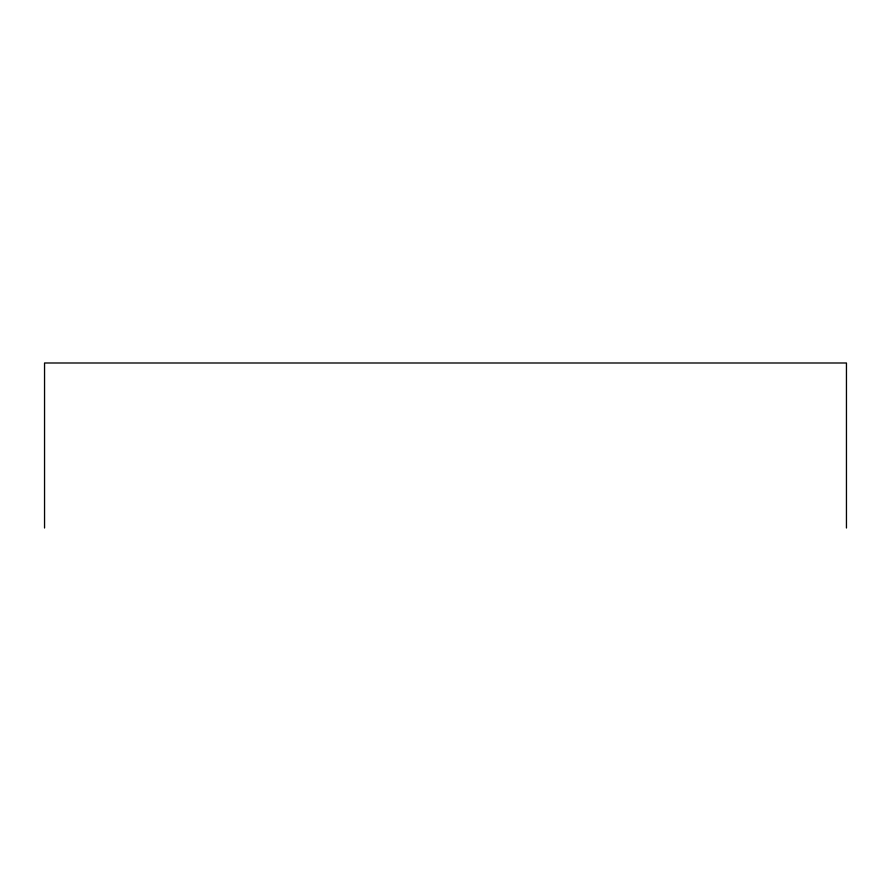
<?xml version="1.0" encoding="UTF-8"?>
<svg xmlns="http://www.w3.org/2000/svg" width="891" height="891" viewBox="0 0 891 891"><rect width="100%" height="100%" fill="white"/><g stroke="black" fill="none" stroke-linecap="round" stroke-linejoin="round"><path stroke-width="1.34" d="M846.45 528.007L846.45 362.993L44.55 362.993L44.55 528.007"/></g></svg>
